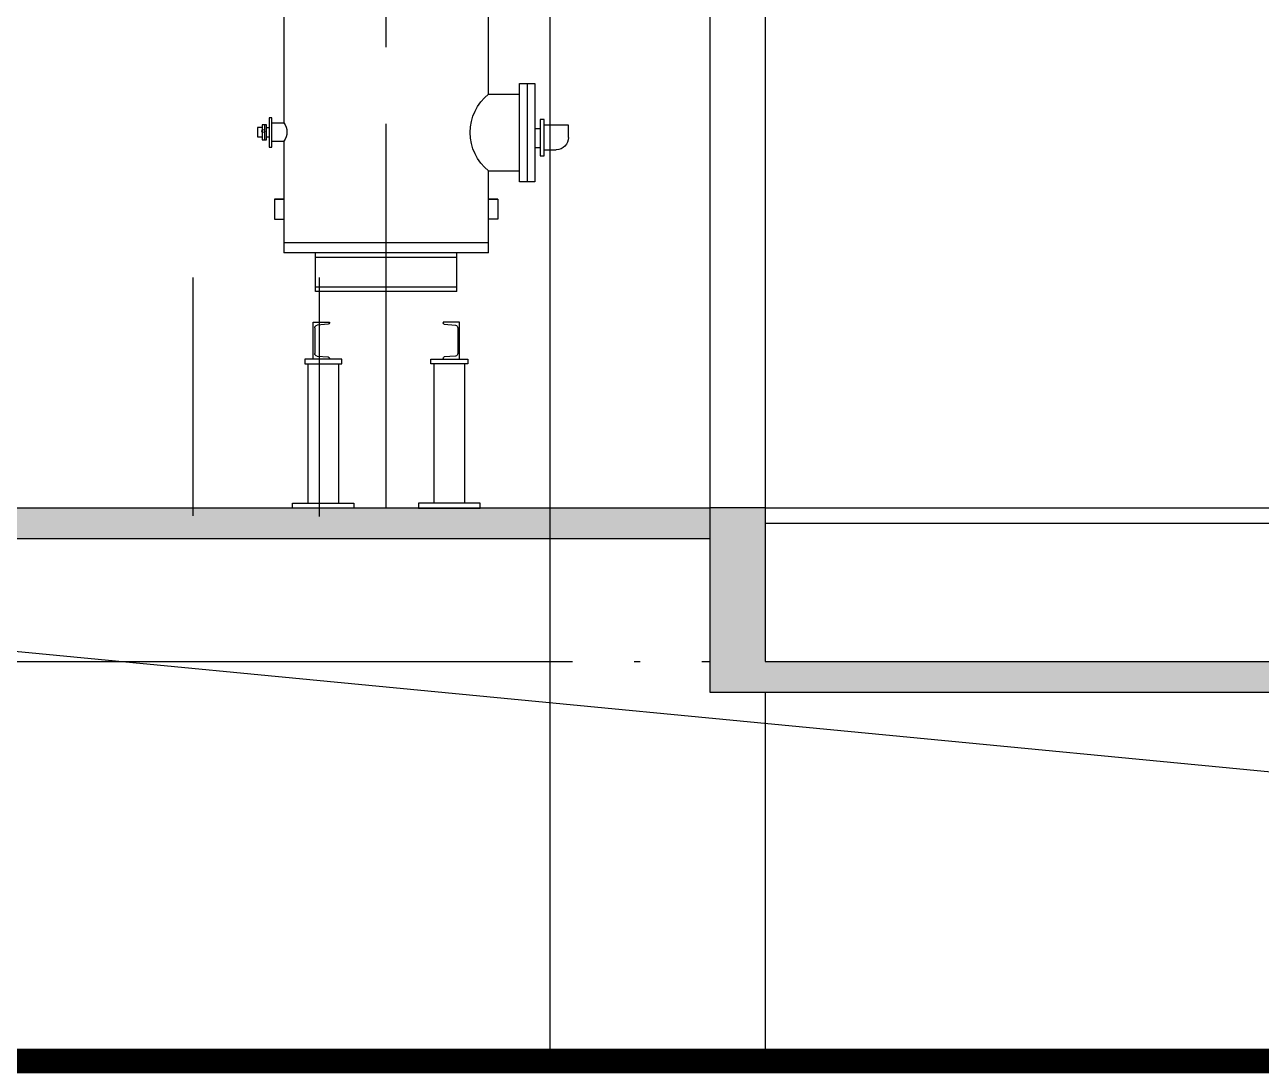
# Model space of a CAD drawing. Header units: millimetres. Extents: x 283073 to 367223, y 132052 to 191502.
# Drawn here: x 352795 to 356817, y 145836 to 149229 of the extents above; entities that cross this region are included whole.
import ezdxf

# ---------------------------------------------------------------- set-up
doc = ezdxf.new("R2010")
doc.units = ezdxf.units.MM
doc.header["$LTSCALE"] = 1000
for name, pattern in [('CENTER', [2, 1.25, -0.25, 0.25, -0.25]), ('DOTE', [2.42, 2, -0.2, 0.02, -0.2]), ('G', [2, 1.25, -0.25, 0.25, -0.25])]:
    doc.linetypes.add(name, pattern=pattern)
for name, color, linetype in [('01', 7, 'Continuous'), ('05', 4, 'G'), ('DOTE', 1, 'CENTER'), ('PUB_HATCH', 8, 'Continuous'), ('WALL', 255, 'Continuous')]:
    doc.layers.add(name, color=color, linetype=linetype)

# ---------------------------------------------------------------- blocks, each defined once
blk = doc.blocks.new('避雷器支撑605')
at = {"layer": '01'}
for p, q in [((-33, 485.1), (-33, 605.1)), ((-33, 605.1), (20, 605.1)), ((20, 605.1), (20, 602.5)), ((443, 605.1), (390, 605.1)), ((390, 605.1), (390, 602.5)), ((443, 485.1), (443, 605.1)), ((-27.7, 586.7), (-27.7, 503.4)), ((16.2, 598.3), (-20, 595.2)), ((393.8, 598.3), (430, 595.2)), ((437.7, 586.7), (437.7, 503.4)), ((0, 485.1), (-60, 485.1)), ((-60, 485.1), (-60, 469.1)), ((20, 485.1), (-33, 485.1)), ((-20, 494.9), (16.2, 491.8)), ((60, 485.1), (0, 485.1)), ((20, 487.6), (20, 485.1)), ((60, 469.1), (60, 485.1)), ((350, 469.1), (350, 485.1)), ((350, 485.1), (410, 485.1)), ((390, 487.6), (390, 485.1)), ((390, 485.1), (443, 485.1)), ((430, 494.9), (393.8, 491.8)), ((410, 485.1), (470, 485.1)), ((470, 485.1), (470, 469.1)), ((-60, 469.1), (60, 469.1)), ((-50, 469.1), (-50, 16.1)), ((50, 469.1), (50, 16.1)), ((470, 469.1), (350, 469.1)), ((360, 469.1), (360, 16.1)), ((460, 469.1), (460, 16.1)), ((-100, 16.1), (100, 16.1)), ((-100, 0.1), (-100, 16.1)), ((0, 0.1), (-100, 0.1)), ((100, 0), (0, 0)), ((100, 16.1), (100, 0)), ((510, 16.1), (310, 16.1)), ((310, 16.1), (310, 0)), ((310, 0), (410, 0)), ((410, 0.1), (510, 0.1)), ((510, 0.1), (510, 16.1))]:
    blk.add_line(p, q, dxfattribs=at)
at = {"layer": '01', "extrusion": (0, 0, -1)}
for centre, radius, start, end in [((19.2, 586.7), 8.5, 0, 84.2894), ((-15.8, 602.5), 4.2, 180, 264.2894), ((-394.2, 602.5), 4.2, 275.7106, 0), ((-429.2, 586.7), 8.5, 95.7106, 180), ((19.2, 503.4), 8.5, 275.7106, 0), ((-15.8, 487.6), 4.2, 95.7106, 180), ((-394.2, 487.6), 4.2, 0, 84.2894), ((-429.2, 503.4), 8.5, 180, 264.2894)]:
    blk.add_arc(centre, radius, start, end, dxfattribs=at)
blk = doc.blocks.new('平高正装避雷器')
at = {"layer": '01'}
for p, q in [((-220, 0), (-220, -35)), ((220, 0), (-220, 0)), ((220, 0), (220, -35)), ((-220, -35), (-220, -73)), ((220, -35), (-220, -35)), ((220, -35), (220, -73)), ((220, -73), (-220, -73)), ((-220, -73), (-220, -98)), ((220, -98), (220, -73)), ((220, -98), (-220, -98)), ((-168, -148), (-168, -98)), ((168, -98), (168, -148)), ((-198, -178), (-213, -178)), ((213, -178), (198, -178)), ((-333, -908), (-333, -298)), ((333, -298), (333, -1001.4)), ((-483, -873), (-483, -1193)), ((-433, -873), (-483, -873)), ((-458, -873), (-458, -1193)), ((-433, -1193), (-433, -873)), ((-333, -908), (-433, -908)), ((-513.2, -1109), (-513.2, -990.6)), ((-513.2, -990.6), (-500.3, -990.6)), ((-500.3, -990.6), (-500.3, -1109)), ((372.6, -1001.4), (333, -1001.4)), ((372.6, -1081), (372.6, -985)), ((372.6, -985), (380.6, -985)), ((380.6, -985), (380.6, -1081)), ((-593, -1009.1), (-513.2, -1009.1)), ((-593, -1048.7), (-593, -1009.1)), ((-483, -1020.2), (-500.3, -1020.2)), ((389.2, -1016.8), (380.6, -1016.8)), ((389.2, -1008.2), (403.2, -1008.2)), ((389.2, -1056.6), (389.2, -1008.2)), ((395.9, -1008.2), (395.9, -1056.6)), ((403.2, -1008.2), (403.2, -1056.6)), ((403.2, -1016.8), (419, -1016.8)), ((419, -1016.8), (419, -1047.4)), ((-483, -1081.3), (-500.3, -1081.3)), ((372.6, -1061.4), (333, -1061.4)), ((333, -1061.4), (333, -1424)), ((380.6, -1081), (372.6, -1081)), ((389.2, -1047.4), (380.6, -1047.4)), ((403.2, -1056.6), (389.2, -1056.6)), ((419, -1047.4), (403.2, -1047.4)), ((-513.2, -1088.7), (-553, -1088.7)), ((-500.3, -1109), (-513.2, -1109)), ((-333, -1158), (-433, -1158)), ((-333, -1424), (-333, -1158)), ((-483, -1193), (-433, -1193)), ((-363, -1249.5), (-363, -1314.5)), ((-333, -1249.5), (-363, -1249.5)), ((-363, -1249.5), (-333, -1249.5)), ((363, -1249.5), (333, -1249.5)), ((333, -1249.5), (363, -1249.5)), ((363, -1249.5), (363, -1314.5)), ((-363, -1314.5), (-333, -1314.5)), ((363, -1314.5), (333, -1314.5)), ((-333, -1392), (333, -1392)), ((-333, -1424), (333, -1424)), ((-229.6, -1550), (-229.6, -1424)), ((230.4, -1438.6), (-229.6, -1438.6)), ((230.4, -1550), (230.4, -1424)), ((-229.6, -1536.6), (230.4, -1536.6)), ((-229.6, -1550), (230.4, -1550))]:
    blk.add_line(p, q, dxfattribs=at)
for centre, radius, start, end in [((-198, -148), 30, 270, 0), ((198, -148), 30, 180, 270), ((-213, -298), 120, 90, 180), ((213, -298), 120, 0, 90), ((-433, -1033), 160.1, 308.6598, 51.3402), ((372.6, -1031.4), 49.7, 142.8658, 217.1342), ((400.2, -1028.1), 5, 0, 180), ((400.2, -1028.1), 5, 180, 0), ((-553, -1048.7), 40, 180, 270)]:
    blk.add_arc(centre, radius, start, end, dxfattribs=at)

msp = doc.modelspace()

# ---------------------------------------------------------------- hatches: boundary and pattern name
at = {"layer": '01'}
for points in [[(355023.3, 147556.9), (355023.3, 147656.9), (348928.3, 147656.9), (348928.3, 147556.9)], [(355203.3, 147656.9), (355023.3, 147656.9), (355023.3, 147056.9), (355203.3, 147056.9)], [(355203.3, 147156.9), (355203.3, 147056.9), (361078.3, 147056.9), (361078.3, 147156.9)]]:
    msp.add_hatch(color=256, dxfattribs=at).paths.add_polyline_path(points)

# ---------------------------------------------------------------- linework, layer by layer
for p, q in [((354503.3, 159473.7), (354503.3, 145856.9)), ((355203.3, 147656.9), (355023.3, 147656.9)), ((355023.3, 147656.9), (355023.3, 147056.9)), ((355203.3, 147656.9), (361078.3, 147656.9)), ((355203.3, 147606.9), (360898.3, 147606.9)), ((360122.9, 146482.2), (348928.3, 147556.9)), ((355203.3, 147156.9), (361078.3, 147156.9)), ((355023.3, 147056.9), (361078.3, 147056.9)), ((355203.3, 147056.9), (355203.3, 145856.9))]:
    msp.add_line(p, q, dxfattribs=at)
at = {"layer": '01', "const_width": 80}
msp.add_lwpolyline([(348728.3, 145856.9), (361078.3, 145856.9), (362497.3, 145856.9)], dxfattribs=at)
at = {"layer": '05'}
for p, q in [((353970.9, 147655.7), (353970.9, 151861.5)), ((353342.2, 148405.8), (353342.2, 147630.8)), ((353752.2, 148405.8), (353752.2, 147628))]:
    msp.add_line(p, q, dxfattribs=at)
at = {"layer": 'DOTE', "linetype": 'DOTE'}
for p, q in [((340477, 147656.9), (355023.3, 147656.9)), ((355203.3, 147656.9), (362506.3, 147656.9)), ((340477, 147156.9), (355023.3, 147156.9))]:
    msp.add_line(p, q, dxfattribs=at)
at = {"layer": 'PUB_HATCH'}
msp.add_line((356655.2, 145839.2), (356687.3, 145871.3), dxfattribs=at)
at = {"layer": 'WALL'}
for p, q in [((355023.3, 156556.9), (355023.3, 147556.9)), ((355203.3, 156556.9), (355203.3, 147156.9)), ((343453.3, 147656.9), (355023.3, 147656.9)), ((343453.3, 147556.9), (355023.3, 147556.9))]:
    msp.add_line(p, q, dxfattribs=at)

# ---------------------------------------------------------------- block references
at = {"xscale": -1}
msp.add_blockref('平高正装避雷器', (353970.9, 149910.8), dxfattribs=at)
msp.add_blockref('避雷器支撑605', (353765.9, 147655.7))

doc.saveas('drawing.dxf')
